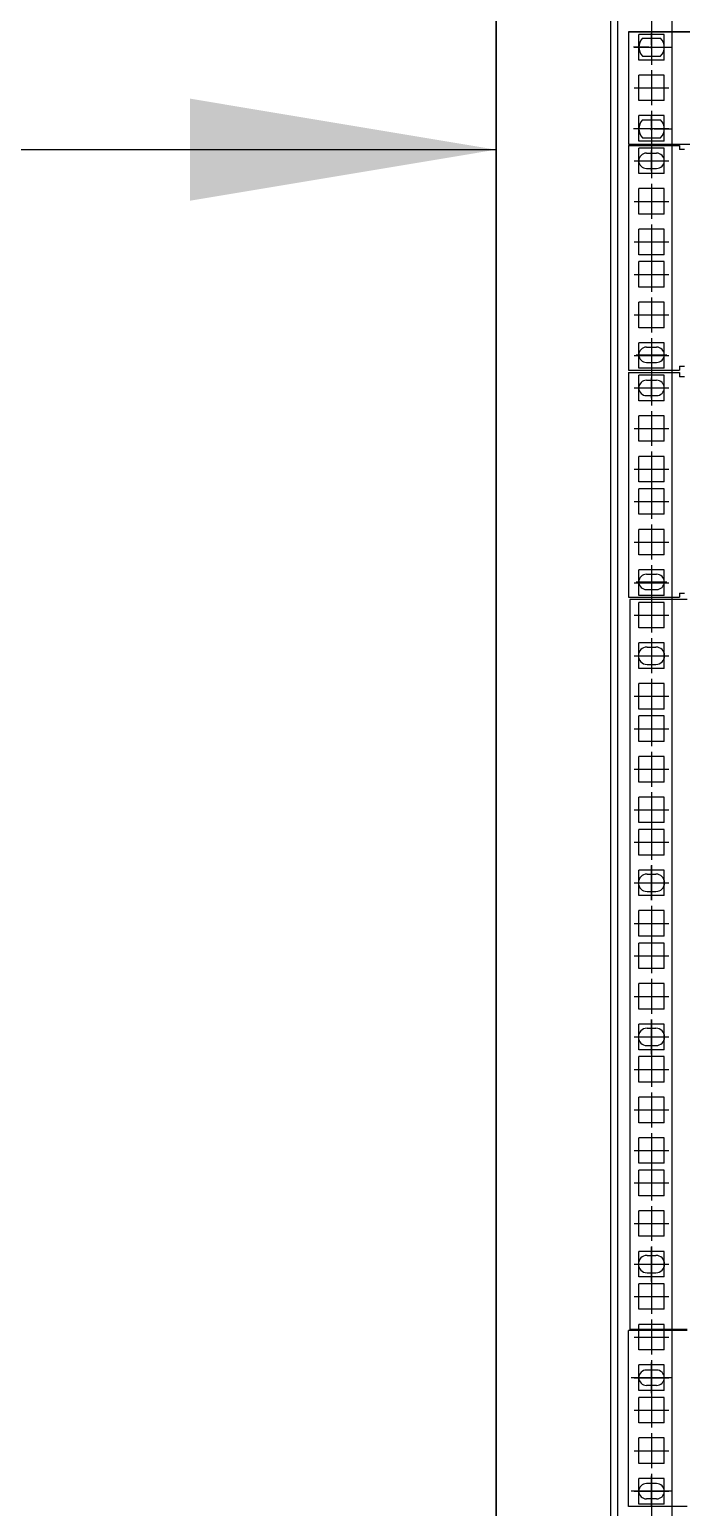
# Model space of a CAD drawing. Header units: millimetres. Extents: x 0 to 841, y 0 to 594.
# Drawn here: x 418.45 to 431.23, y 176.94 to 205.89 of the extents above; entities that cross this region are included whole.
import ezdxf

# ---------------------------------------------------------------- set-up
doc = ezdxf.new("R2010")
doc.units = ezdxf.units.MM
doc.header["$LTSCALE"] = 10
for name, color, linetype in [('DIM01', 1, 'Continuous'), ('LINE01', 4, 'Continuous'), ('LINE05', 2, 'Continuous'), ('LINE06', 9, 'Continuous')]:
    doc.layers.add(name, color=color, linetype=linetype)

msp = doc.modelspace()

# ---------------------------------------------------------------- linework, layer by layer
at = {"layer": 'DIM01'}
msp.add_solid([(427.597, 203.536), (421.597, 204.536), (421.597, 202.536)], dxfattribs=at)
at = {"layer": 'LINE01'}
msp.add_line((427.597, 203.536), (397.597, 203.536), dxfattribs=at)
at = {"layer": 'LINE05'}
for p, q in [((427.597, 227.286), (427.597, 119.786)), ((427.597, 119.786), (427.597, 227.286)), ((429.847, 123.536), (429.847, 223.661))]:
    msp.add_line(p, q, dxfattribs=at)
at = {"layer": 'LINE06'}
for p, q in [((429.984, 130.211), (429.984, 223.661)), ((431.054, 130.211), (431.054, 223.661)), ((430.647, 206.521), (430.647, 205.836)), ((430.647, 205.886), (430.647, 205.201)), ((454.347, 205.843), (430.197, 205.843)), ((430.197, 205.843), (454.347, 205.843)), ((430.197, 205.843), (430.197, 203.643)), ((430.397, 205.293), (430.397, 205.793)), ((430.897, 205.793), (430.397, 205.793)), ((430.468, 205.718), (430.825, 205.718)), ((430.647, 205.593), (430.647, 205.818)), ((430.897, 205.293), (430.897, 205.793)), ((430.597, 205.543), (430.291, 205.543)), ((430.305, 205.543), (430.989, 205.543)), ((430.897, 205.293), (430.397, 205.293)), ((430.468, 205.368), (430.825, 205.368)), ((430.622, 205.543), (430.672, 205.543)), ((430.647, 205.518), (430.647, 205.568)), ((430.647, 205.493), (430.647, 205.268)), ((430.697, 205.543), (431.049, 205.543)), ((430.397, 204.498), (430.397, 204.998)), ((430.897, 204.998), (430.397, 204.998)), ((430.647, 205.091), (430.647, 204.406)), ((430.897, 204.498), (430.897, 204.998)), ((430.305, 204.748), (430.989, 204.748)), ((430.897, 204.498), (430.397, 204.498)), ((430.397, 203.703), (430.397, 204.203)), ((430.897, 204.203), (430.397, 204.203)), ((430.647, 204.296), (430.647, 203.611)), ((430.647, 203.993), (430.647, 204.218)), ((430.897, 203.703), (430.897, 204.203)), ((430.597, 203.943), (430.291, 203.943)), ((430.305, 203.953), (430.989, 203.953)), ((430.468, 204.118), (430.825, 204.118)), ((430.622, 203.943), (430.672, 203.943)), ((430.647, 203.918), (430.647, 203.968)), ((430.647, 203.893), (430.647, 203.668)), ((430.697, 203.943), (431.049, 203.943)), ((430.197, 203.643), (454.347, 203.643)), ((430.197, 203.618), (430.197, 199.218)), ((430.197, 203.618), (431.197, 203.618)), ((430.897, 203.703), (430.397, 203.703)), ((430.397, 203.068), (430.397, 203.568)), ((430.897, 203.568), (430.397, 203.568)), ((430.468, 203.768), (430.825, 203.768)), ((430.647, 203.661), (430.647, 202.976)), ((430.897, 203.068), (430.897, 203.568)), ((431.197, 203.618), (431.197, 203.538)), ((430.305, 203.318), (430.989, 203.318)), ((430.347, 203.318), (430.947, 203.318)), ((430.547, 203.468), (430.747, 203.468)), ((430.647, 203.118), (430.647, 203.518)), ((431.297, 203.538), (431.197, 203.538)), ((430.897, 203.068), (430.397, 203.068)), ((430.547, 203.168), (430.747, 203.168)), ((430.397, 202.273), (430.397, 202.773)), ((430.897, 202.773), (430.397, 202.773)), ((430.647, 202.866), (430.647, 202.181)), ((430.897, 202.273), (430.897, 202.773)), ((430.305, 202.523), (430.989, 202.523)), ((430.897, 202.273), (430.397, 202.273)), ((430.397, 201.478), (430.397, 201.978)), ((430.897, 201.978), (430.397, 201.978)), ((430.647, 202.071), (430.647, 201.386)), ((430.897, 201.478), (430.897, 201.978)), ((430.305, 201.728), (430.989, 201.728)), ((430.897, 201.478), (430.397, 201.478)), ((430.397, 200.843), (430.397, 201.343)), ((430.897, 201.343), (430.397, 201.343)), ((430.647, 201.436), (430.647, 200.751)), ((430.897, 200.843), (430.897, 201.343)), ((430.305, 201.093), (430.989, 201.093)), ((430.897, 200.843), (430.397, 200.843)), ((430.397, 200.048), (430.397, 200.548)), ((430.897, 200.548), (430.397, 200.548)), ((430.647, 200.641), (430.647, 199.956)), ((430.897, 200.048), (430.897, 200.548)), ((430.305, 200.298), (430.989, 200.298)), ((430.897, 200.048), (430.397, 200.048)), ((430.647, 199.846), (430.647, 199.161)), ((430.305, 199.503), (430.989, 199.503)), ((430.347, 199.518), (430.947, 199.518)), ((430.397, 199.253), (430.397, 199.753)), ((430.897, 199.753), (430.397, 199.753)), ((430.547, 199.668), (430.747, 199.668)), ((430.647, 199.718), (430.647, 199.318)), ((430.897, 199.253), (430.897, 199.753)), ((430.197, 199.218), (431.197, 199.218)), ((430.897, 199.253), (430.397, 199.253)), ((430.547, 199.368), (430.747, 199.368)), ((430.647, 199.211), (430.647, 198.526)), ((431.197, 199.298), (431.197, 199.218)), ((431.197, 199.298), (431.297, 199.298)), ((430.197, 199.168), (430.197, 194.768)), ((430.197, 199.168), (431.197, 199.168)), ((430.397, 198.618), (430.397, 199.118)), ((430.897, 199.118), (430.397, 199.118)), ((430.547, 199.018), (430.747, 199.018)), ((430.647, 198.668), (430.647, 199.068)), ((430.897, 198.618), (430.897, 199.118)), ((431.197, 199.168), (431.197, 199.088)), ((431.297, 199.088), (431.197, 199.088)), ((430.305, 198.868), (430.989, 198.868)), ((430.347, 198.868), (430.947, 198.868)), ((430.547, 198.718), (430.747, 198.718)), ((430.897, 198.618), (430.397, 198.618)), ((430.647, 198.416), (430.647, 197.731)), ((430.305, 198.073), (430.989, 198.073)), ((430.397, 197.823), (430.397, 198.323)), ((430.897, 198.323), (430.397, 198.323)), ((430.897, 197.823), (430.897, 198.323)), ((430.897, 197.823), (430.397, 197.823)), ((430.397, 197.028), (430.397, 197.528)), ((430.897, 197.528), (430.397, 197.528)), ((430.647, 197.621), (430.647, 196.936)), ((430.897, 197.028), (430.897, 197.528)), ((430.305, 197.278), (430.989, 197.278)), ((430.897, 197.028), (430.397, 197.028)), ((430.397, 196.393), (430.397, 196.893)), ((430.897, 196.893), (430.397, 196.893)), ((430.647, 196.986), (430.647, 196.301)), ((430.897, 196.393), (430.897, 196.893)), ((430.305, 196.643), (430.989, 196.643)), ((430.897, 196.393), (430.397, 196.393)), ((430.397, 195.598), (430.397, 196.098)), ((430.897, 196.098), (430.397, 196.098)), ((430.647, 196.191), (430.647, 195.506)), ((430.897, 195.598), (430.897, 196.098)), ((430.305, 195.848), (430.989, 195.848)), ((430.897, 195.598), (430.397, 195.598)), ((430.397, 194.803), (430.397, 195.303)), ((430.897, 195.303), (430.397, 195.303)), ((430.547, 195.218), (430.747, 195.218)), ((430.647, 195.396), (430.647, 194.711)), ((430.647, 195.268), (430.647, 194.868)), ((430.897, 194.803), (430.897, 195.303)), ((430.305, 195.053), (430.989, 195.053)), ((430.347, 195.068), (430.947, 195.068)), ((430.547, 194.918), (430.747, 194.918)), ((430.197, 194.768), (431.197, 194.768)), ((431.347, 194.725), (430.222, 194.725)), ((430.222, 194.725), (430.222, 180.425)), ((430.897, 194.803), (430.397, 194.803)), ((430.397, 194.168), (430.397, 194.668)), ((430.897, 194.668), (430.397, 194.668)), ((430.647, 194.761), (430.647, 194.076)), ((430.897, 194.168), (430.897, 194.668)), ((431.197, 194.848), (431.197, 194.768)), ((431.197, 194.848), (431.297, 194.848)), ((430.305, 194.418), (430.989, 194.418)), ((430.897, 194.168), (430.397, 194.168)), ((430.397, 193.373), (430.397, 193.873)), ((430.897, 193.873), (430.397, 193.873)), ((430.559, 193.793), (430.734, 193.793)), ((430.647, 193.966), (430.647, 193.281)), ((430.647, 193.963), (430.647, 193.284)), ((430.897, 193.373), (430.897, 193.873)), ((430.305, 193.623), (430.989, 193.623)), ((430.308, 193.623), (430.986, 193.623)), ((430.559, 193.453), (430.734, 193.453)), ((430.897, 193.373), (430.397, 193.373)), ((430.647, 193.171), (430.647, 192.486)), ((430.397, 192.578), (430.397, 193.078)), ((430.897, 193.078), (430.397, 193.078)), ((430.897, 192.578), (430.897, 193.078)), ((430.305, 192.828), (430.989, 192.828)), ((430.897, 192.578), (430.397, 192.578)), ((430.397, 191.943), (430.397, 192.443)), ((430.897, 192.443), (430.397, 192.443)), ((430.647, 192.536), (430.647, 191.851)), ((430.897, 191.943), (430.897, 192.443)), ((430.305, 192.193), (430.989, 192.193)), ((430.897, 191.943), (430.397, 191.943)), ((430.647, 191.741), (430.647, 191.056)), ((430.305, 191.398), (430.989, 191.398)), ((430.397, 191.148), (430.397, 191.648)), ((430.897, 191.648), (430.397, 191.648)), ((430.897, 191.148), (430.897, 191.648)), ((430.897, 191.148), (430.397, 191.148)), ((430.397, 190.353), (430.397, 190.853)), ((430.897, 190.853), (430.397, 190.853)), ((430.647, 190.946), (430.647, 190.261)), ((430.897, 190.353), (430.897, 190.853)), ((430.305, 190.603), (430.989, 190.603)), ((430.897, 190.353), (430.397, 190.353)), ((430.647, 190.311), (430.647, 189.626)), ((430.305, 189.968), (430.989, 189.968)), ((430.397, 189.718), (430.397, 190.218)), ((430.897, 190.218), (430.397, 190.218)), ((430.897, 189.718), (430.897, 190.218)), ((430.897, 189.718), (430.397, 189.718)), ((430.397, 188.923), (430.397, 189.423)), ((430.897, 189.423), (430.397, 189.423)), ((430.646, 188.834), (430.646, 189.513)), ((430.647, 189.516), (430.647, 188.831)), ((430.897, 188.923), (430.897, 189.423)), ((430.305, 189.173), (430.989, 189.173)), ((430.307, 189.173), (430.986, 189.173)), ((430.559, 189.343), (430.734, 189.343)), ((430.897, 188.923), (430.397, 188.923)), ((430.559, 189.003), (430.734, 189.003)), ((430.397, 188.128), (430.397, 188.628)), ((430.897, 188.628), (430.397, 188.628)), ((430.647, 188.721), (430.647, 188.036)), ((430.897, 188.128), (430.897, 188.628)), ((430.305, 188.378), (430.989, 188.378)), ((430.897, 188.128), (430.397, 188.128)), ((430.397, 187.493), (430.397, 187.993)), ((430.897, 187.993), (430.397, 187.993)), ((430.647, 188.086), (430.647, 187.401)), ((430.897, 187.493), (430.897, 187.993)), ((430.305, 187.743), (430.989, 187.743)), ((430.897, 187.493), (430.397, 187.493)), ((430.397, 186.698), (430.397, 187.198)), ((430.897, 187.198), (430.397, 187.198)), ((430.647, 187.291), (430.647, 186.606)), ((430.897, 186.698), (430.897, 187.198)), ((430.305, 186.948), (430.989, 186.948)), ((430.897, 186.698), (430.397, 186.698)), ((430.646, 185.814), (430.646, 186.493)), ((430.647, 186.496), (430.647, 185.811)), ((430.397, 185.903), (430.397, 186.403)), ((430.897, 186.403), (430.397, 186.403)), ((430.559, 186.323), (430.734, 186.323)), ((430.897, 185.903), (430.897, 186.403)), ((430.305, 186.153), (430.989, 186.153)), ((430.307, 186.153), (430.986, 186.153)), ((430.897, 185.903), (430.397, 185.903)), ((430.559, 185.983), (430.734, 185.983)), ((430.397, 185.268), (430.397, 185.768)), ((430.897, 185.768), (430.397, 185.768)), ((430.647, 185.861), (430.647, 185.176)), ((430.897, 185.268), (430.897, 185.768)), ((430.305, 185.518), (430.989, 185.518)), ((430.897, 185.268), (430.397, 185.268)), ((430.647, 185.066), (430.647, 184.381)), ((430.397, 184.473), (430.397, 184.973)), ((430.897, 184.973), (430.397, 184.973)), ((430.897, 184.473), (430.897, 184.973)), ((430.305, 184.723), (430.989, 184.723)), ((430.897, 184.473), (430.397, 184.473)), ((430.397, 183.678), (430.397, 184.178)), ((430.897, 184.178), (430.397, 184.178)), ((430.647, 184.271), (430.647, 183.586)), ((430.897, 183.678), (430.897, 184.178)), ((430.305, 183.928), (430.989, 183.928)), ((430.897, 183.678), (430.397, 183.678)), ((430.647, 183.636), (430.647, 182.951)), ((430.305, 183.293), (430.989, 183.293)), ((430.397, 183.043), (430.397, 183.543)), ((430.897, 183.543), (430.397, 183.543)), ((430.897, 183.043), (430.897, 183.543)), ((430.897, 183.043), (430.397, 183.043)), ((430.397, 182.248), (430.397, 182.748)), ((430.897, 182.748), (430.397, 182.748)), ((430.647, 182.841), (430.647, 182.156)), ((430.897, 182.248), (430.897, 182.748)), ((430.305, 182.498), (430.989, 182.498)), ((430.897, 182.248), (430.397, 182.248)), ((430.397, 181.453), (430.397, 181.953)), ((430.897, 181.953), (430.397, 181.953)), ((430.559, 181.873), (430.734, 181.873)), ((430.646, 181.364), (430.646, 182.043)), ((430.647, 182.046), (430.647, 181.361)), ((430.897, 181.453), (430.897, 181.953)), ((430.305, 181.703), (430.989, 181.703)), ((430.307, 181.703), (430.986, 181.703)), ((430.897, 181.453), (430.397, 181.453)), ((430.397, 180.818), (430.397, 181.318)), ((430.897, 181.318), (430.397, 181.318)), ((430.559, 181.533), (430.734, 181.533)), ((430.647, 181.411), (430.647, 180.726)), ((430.897, 180.818), (430.897, 181.318)), ((430.305, 181.068), (430.989, 181.068)), ((430.897, 180.818), (430.397, 180.818)), ((430.197, 176.953), (430.197, 180.403)), ((430.197, 176.953), (430.197, 180.403)), ((431.347, 180.403), (430.197, 180.403)), ((431.347, 180.425), (430.222, 180.425)), ((430.397, 180.023), (430.397, 180.523)), ((430.897, 180.523), (430.397, 180.523)), ((430.647, 180.616), (430.647, 179.931)), ((430.897, 180.023), (430.897, 180.523)), ((430.305, 180.273), (430.989, 180.273)), ((430.897, 180.023), (430.397, 180.023)), ((430.647, 179.821), (430.647, 179.136)), ((430.397, 179.228), (430.397, 179.728)), ((430.897, 179.728), (430.397, 179.728)), ((430.747, 179.628), (430.547, 179.628)), ((430.647, 179.178), (430.647, 179.778)), ((430.897, 179.228), (430.897, 179.728)), ((431.047, 179.478), (430.247, 179.478)), ((430.305, 179.478), (430.989, 179.478)), ((430.897, 179.228), (430.397, 179.228)), ((430.747, 179.328), (430.547, 179.328)), ((430.397, 178.593), (430.397, 179.093)), ((430.897, 179.093), (430.397, 179.093)), ((430.647, 179.186), (430.647, 178.501)), ((430.897, 178.593), (430.897, 179.093)), ((430.305, 178.843), (430.989, 178.843)), ((430.897, 178.593), (430.397, 178.593)), ((430.647, 178.391), (430.647, 177.706)), ((430.397, 177.798), (430.397, 178.298)), ((430.897, 178.298), (430.397, 178.298)), ((430.897, 177.798), (430.897, 178.298)), ((430.305, 178.048), (430.989, 178.048)), ((430.897, 177.798), (430.397, 177.798)), ((430.397, 177.003), (430.397, 177.503)), ((430.897, 177.503), (430.397, 177.503)), ((430.647, 177.596), (430.647, 176.911)), ((430.647, 176.953), (430.647, 177.553)), ((430.897, 177.003), (430.897, 177.503)), ((431.047, 177.253), (430.247, 177.253)), ((430.305, 177.253), (430.989, 177.253)), ((430.747, 177.403), (430.547, 177.403)), ((431.347, 176.953), (430.197, 176.953)), ((430.897, 177.003), (430.397, 177.003)), ((430.747, 177.103), (430.547, 177.103)), ((430.647, 176.961), (430.647, 176.276))]:
    msp.add_line(p, q, dxfattribs=at)
for centre, radius, start, end in [((430.647, 205.543), 0.25, 135.573, 224.427), ((430.647, 205.543), 0.25, 315.573, 44.427), ((430.647, 203.943), 0.25, 135.573, 224.427), ((430.647, 203.943), 0.25, 315.573, 44.427), ((430.547, 203.318), 0.15, 90, 270), ((430.747, 203.318), 0.15, 270, 90), ((430.547, 199.518), 0.15, 90, 270), ((430.747, 199.518), 0.15, 270, 90), ((430.547, 198.868), 0.15, 90, 270), ((430.747, 198.868), 0.15, 270, 90), ((430.547, 195.068), 0.15, 90, 270), ((430.747, 195.068), 0.15, 270, 90), ((430.559, 193.623), 0.17, 90, 270), ((430.734, 193.623), 0.17, 270, 90), ((430.559, 189.173), 0.17, 90, 270), ((430.734, 189.173), 0.17, 270, 90), ((430.559, 186.153), 0.17, 90, 270), ((430.734, 186.153), 0.17, 270, 90), ((430.559, 181.703), 0.17, 90, 270), ((430.734, 181.703), 0.17, 270, 90), ((430.547, 179.478), 0.15, 90, 270), ((430.747, 179.478), 0.15, 270, 90), ((430.547, 177.253), 0.15, 90, 270), ((430.747, 177.253), 0.15, 270, 90)]:
    msp.add_arc(centre, radius, start, end, dxfattribs=at)

doc.saveas('drawing.dxf')
